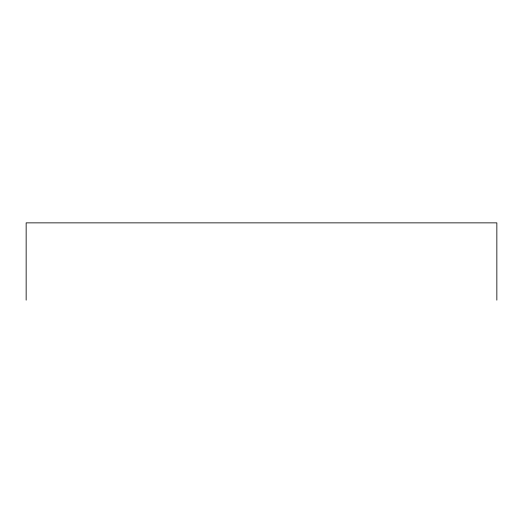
<?xml version="1.0" encoding="UTF-8"?>
<svg xmlns="http://www.w3.org/2000/svg" width="523" height="523" viewBox="0 0 523 523"><rect width="100%" height="100%" fill="white"/><g stroke="black" fill="none" stroke-linecap="round" stroke-linejoin="round"><path stroke-width="0.78" d="M496.85 300.137L496.85 222.863L26.15 222.863L26.15 300.137"/></g></svg>
